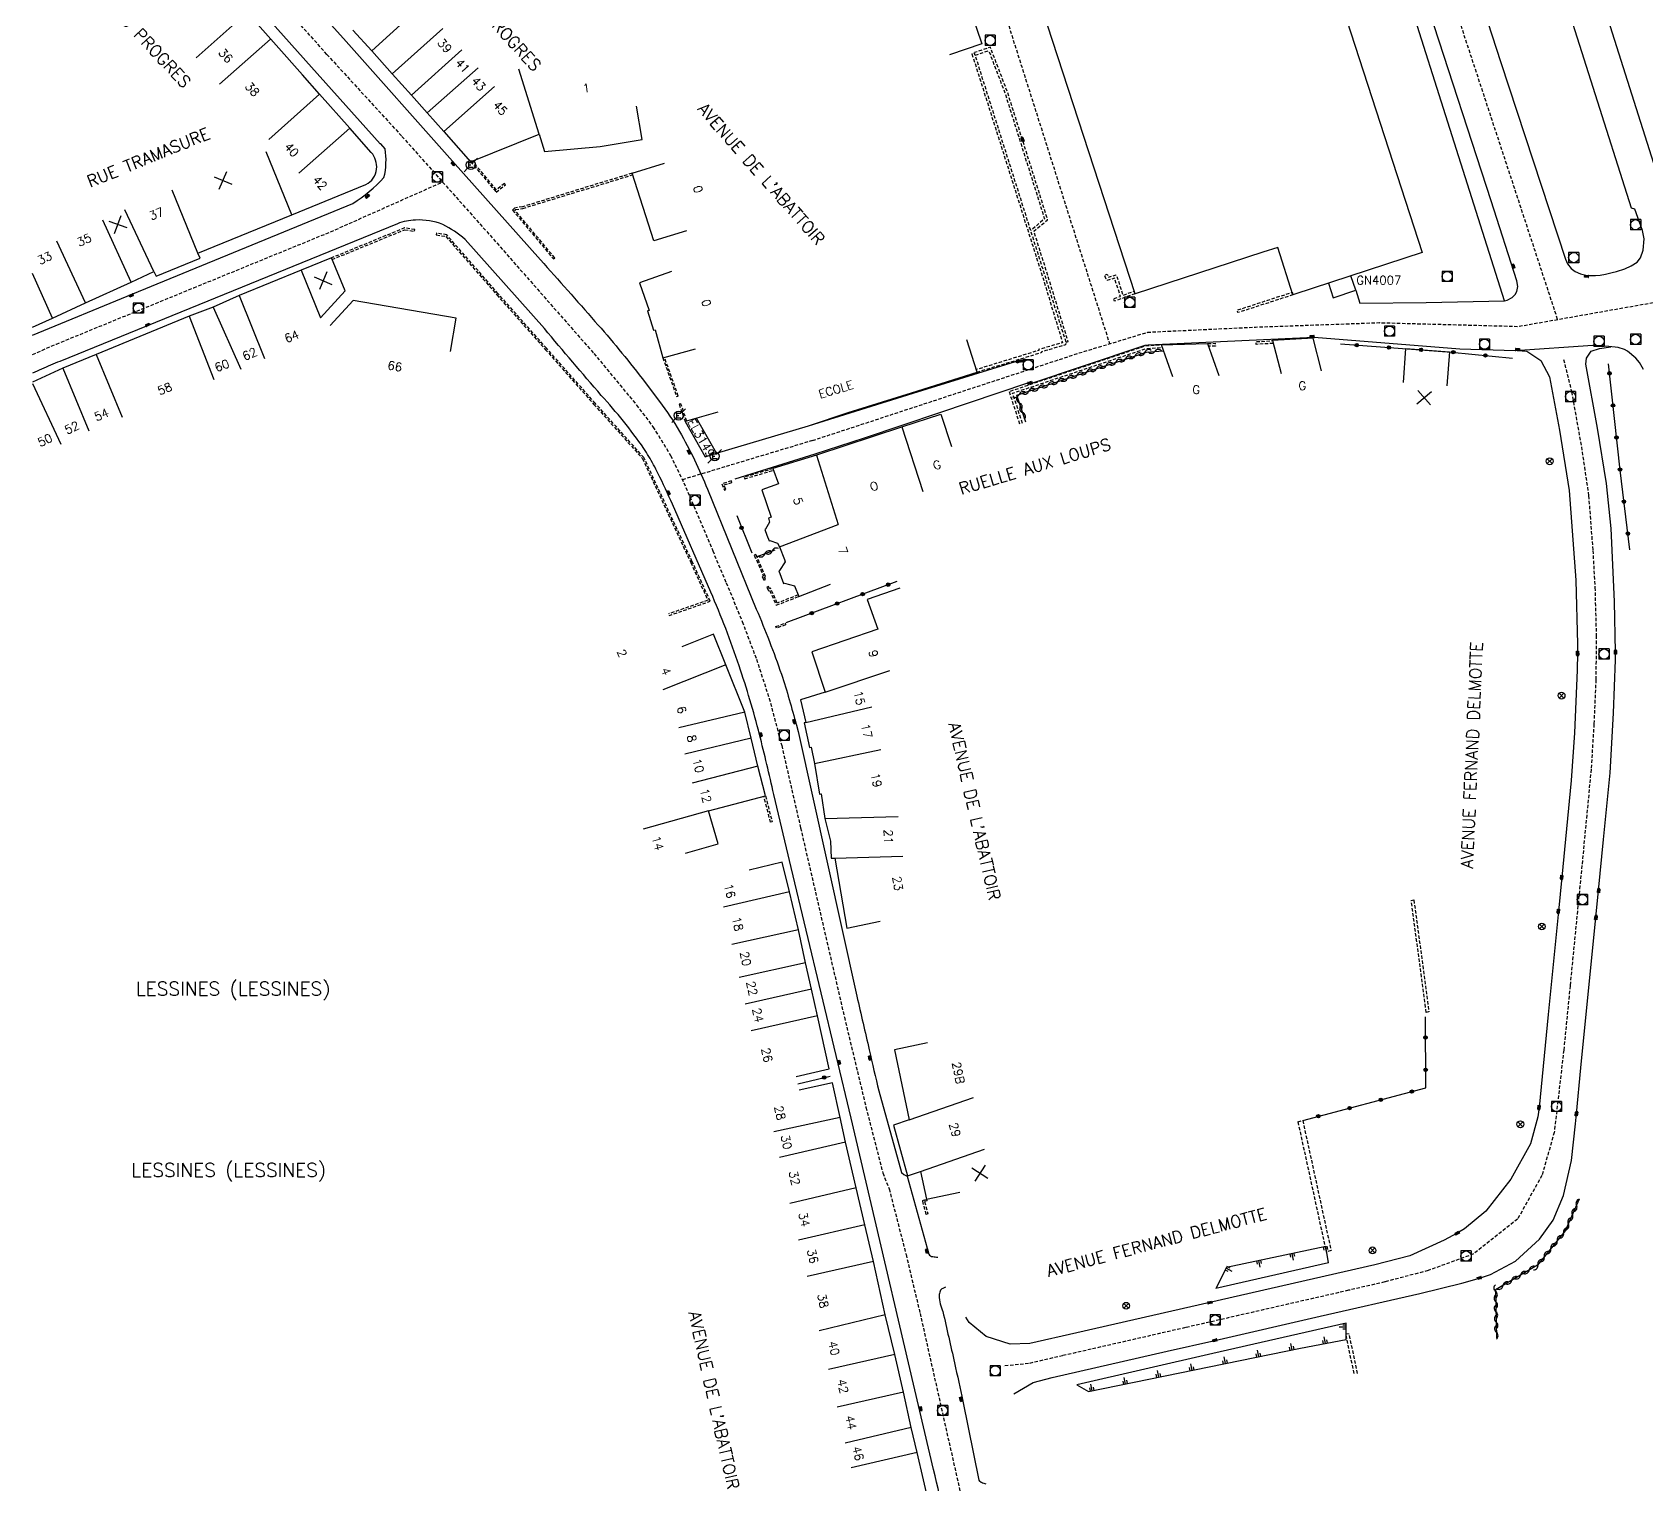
# Model space of a CAD drawing. Header units: millimetres. Extents: x 111999 to 113000, y 155000 to 156001.
# Drawn here: x 112000 to 112237.4, y 155439.9 to 155653.7 of the extents above; entities that cross this region are included whole.
import ezdxf
from ezdxf.enums import TextEntityAlignment as Align

# ---------------------------------------------------------------- set-up
doc = ezdxf.new("R2010")
doc.units = ezdxf.units.MM
doc.linetypes.add('DASHED', pattern=[0.75, 0.5, -0.25])
doc.layers.get('0').update_dxf_attribs({"linetype": 'CONTINUOUS'})
for name, color, linetype in [('W0001', 6, 'DASHED'), ('W0008', 7, 'CONTINUOUS'), ('W0100', 7, 'CONTINUOUS'), ('W0112', 1, 'DASHED'), ('W0211', 2, 'CONTINUOUS'), ('W0310', 3, 'CONTINUOUS'), ('W0322', 7, 'CONTINUOUS'), ('W0400', 7, 'CONTINUOUS'), ('W0420', 7, 'CONTINUOUS'), ('W0469', 7, 'CONTINUOUS'), ('W0471', 7, 'CONTINUOUS'), ('W0980', 7, 'CONTINUOUS'), ('W0984', 7, 'CONTINUOUS'), ('W0989', 7, 'CONTINUOUS'), ('W0991', 7, 'CONTINUOUS'), ('W1102', 7, 'CONTINUOUS')]:
    doc.layers.add(name, color=color, linetype=linetype)
doc.styles.get("Standard").update_dxf_attribs({"font": 'romans.shx', "width": 0.85})

# ---------------------------------------------------------------- blocks, each defined once
blk = doc.blocks.new('T471')
for p, q in [((-0.333334, 0.333334), (-0.333334, -0.333334)), ((-0.333334, 0.333334), (0.333334, 0.333334)), ((-0.333334, 0), (0, 0)), ((0.500001, 0.500001), (1.000002, 1.000002)), ((-0.500001, -0.500001), (-1.000002, -1.000002)), ((-0.333334, -0.333334), (0.333334, -0.333334))]:
    blk.add_line(p, q)
blk.add_ellipse((0, 0), major_axis=(0.471405, 0.471405), ratio=1, start_param=5.4977871438, end_param=11.780972451)
blk = doc.blocks.new('T400')
for p, q in [((-0.15, 0.3), (0.15, 0.3)), ((-0.15, -0.25), (-0.15, 0.3)), ((-0.15, 0.15), (0.15, 0.15)), ((-0.15, 0), (0.15, 0)), ((0.15, 0.3), (0.15, -0.25)), ((-0.15, -0.15), (0.15, -0.15)), ((-0.15, -0.25), (-0.15, -0.3)), ((-0.15, -0.3), (0.15, -0.3)), ((0.15, -0.3), (0.15, -0.25))]:
    blk.add_line(p, q)
blk = doc.blocks.new('T420')
for p, q in [((0.75, 0.75), (-0.75, 0.75)), ((-0.75, 0.75), (-0.75, -0.75)), ((0.75, 0.75), (0.75, -0.75)), ((0.75, -0.75), (-0.75, -0.75))]:
    blk.add_line(p, q)
blk.add_ellipse((0, 0), major_axis=(-0.53, 0.53), ratio=1, start_param=3.926991, end_param=10.210176)
blk = doc.blocks.new('t310o')
at = {"color": 0, "linetype": 'Continuous'}
for centre, start, end in [((-0.5, 0.38), 216.8699, 323.1304), ((0.5, -0.37), 36.8699, 143.1303)]:
    blk.add_arc(centre, 0.625, start, end, dxfattribs=at)
blk = doc.blocks.new('t322o')
at = {"color": 0, "linetype": 'Continuous'}
for radius in [0.25, 0.15]:
    blk.add_circle((0, 0), radius, dxfattribs=at)
blk = doc.blocks.new('t991o')
at = {"color": 0, "linetype": 'Continuous'}
for p, q in [((-1, 1), (1, -1)), ((-1, -1), (1, 1))]:
    blk.add_line(p, q, dxfattribs=at)
blk = doc.blocks.new('T469')
at = {"color": 0, "linetype": 'Continuous', "flags": 128}
for points in [[(-0.35, 0.35), (0.35, -0.35)], [(-0.35, -0.35), (0.35, 0.35)]]:
    blk.add_lwpolyline(points, dxfattribs=at)
at = {"color": 0, "linetype": 'Continuous'}
blk.add_circle((0, 0), 0.5, dxfattribs=at)
blk = doc.blocks.new('t211o')
at = {"color": 0, "linetype": 'Continuous'}
for p, q in [((-0.29, 0.5), (-0.29, 0)), ((0, 1), (0, 0)), ((0.29, 0.5), (0.29, 0))]:
    blk.add_line(p, q, dxfattribs=at)

msp = doc.modelspace()

# ---------------------------------------------------------------- linework, layer by layer
at = {"layer": 'W0001', "flags": 128}
for points in [[(112097.77, 155802.81), (112104.91, 155770.48), (112111.34, 155751.39), (112119.52, 155730.59), (112130.37, 155696.34), (112158.42, 155607.83)], [(112107.02, 155764.22), (112113.47, 155766.29), (112145.49, 155787.91), (112150.12, 155792.38), (112152.03, 155786.87), (112159.45, 155777.93), (112165.98, 155767.65), (112171.91, 155757.87), (112177.45, 155748.28), (112179.33, 155744.82), (112182.1, 155739.78), (112184.37, 155733.85), (112208.92, 155658.21), (112224.3, 155611.4)], [(112043.29, 155650.41), (112000, 155699.24)], [(112114.73, 155593.6), (112153.97, 155606.48), (112164.06, 155609.54), (112179.88, 155610.29), (112198.09, 155610.94), (112218.57, 155610.39), (112243.75, 155614.85)]]:
    msp.add_lwpolyline(points, dxfattribs=at)
at = {"layer": 'W0001'}
for points in [[(112043.29, 155650.41), (112054.34, 155638.35), (112067.29, 155623.79), (112082.57, 155606.41), (112088.84, 155598.82), (112091.26, 155595.59), (112093.84, 155591.4), (112095.79, 155587.39), (112097.85, 155582.57), (112100.04, 155577.38), (112102.03, 155572.67), (112104.39, 155566.95), (112106.48, 155561.4), (112108.35, 155555.65), (112110.19, 155548.71), (112111.68, 155542.19), (112112.97, 155536.59), (112115.16, 155527.12), (112119.41, 155508.74), (112122.59, 155495.48), (112125.06, 155485.82), (112126, 155483.46), (112128.48, 155473.79), (112130.54, 155465.15), (112136.14, 155440.24), (112138.6, 155429.03)], [(112000, 155606.27), (112003.52, 155607.79), (112023.72, 155616.07), (112043.84, 155624.31), (112060.31, 155631.64)], [(112225.2, 155605.52), (112226.38, 155600.77), (112227.82, 155592.67), (112228.88, 155585.48), (112229.5, 155577.41), (112229.81, 155571.99), (112230, 155564.9), (112229.95, 155558.41), (112229.66, 155551.88), (112229.25, 155545.21), (112227.9, 155531.08), (112226.15, 155513.35), (112225.22, 155503.9), (112223.83, 155491.78), (112222.01, 155485.44), (112218.43, 155479.02), (112211.96, 155473.89), (112205.26, 155471.45), (112198.9, 155469.77), (112193.58, 155468.54), (112169.58, 155463.05), (112151.52, 155458.92), (112146.51, 155457.76), (112142.75, 155457.38)], [(112114.73, 155593.6), (112095.58, 155587.83)]]:
    msp.add_lwpolyline(points, dxfattribs=at)
at = {"layer": 'W0008', "flags": 128}
for points in [[(112194.63, 155615.7), (112195.22, 155613.8), (112204.97, 155613.91), (112216.49, 155614.14), (112216.91, 155614.23), (112217.65, 155614.64), (112218.1, 155615.06), (112218.34, 155615.51), (112218.47, 155616.28), (112218.34, 155617.08), (112214.54, 155628.85), (112205.47, 155656.75), (112194.21, 155691.35), (112188.33, 155709.27), (112186.84, 155713.84), (112186.69, 155714.17), (112186.33, 155714.63), (112186.12, 155714.8), (112185.52, 155715.12), (112184.96, 155715.27), (112184.21, 155715.23)], [(112216.49, 155614.14), (112194.38, 155683.96), (112191.94, 155691.46), (112190.35, 155696.42), (112192.32, 155697.06)], [(112203.15, 155688.68), (112215.97, 155649.24), (112223.08, 155627.6), (112225.5, 155620.26), (112225.8, 155619.61), (112226.33, 155618.91), (112226.91, 155618.45), (112227.68, 155618.11), (112228.45, 155617.92), (112228.99, 155617.86), (112229.89, 155617.88), (112230.59, 155617.95), (112231.39, 155618.09), (112232.37, 155618.31), (112232.98, 155618.48), (112234.2, 155618.86), (112235.16, 155619.28), (112236.02, 155619.86), (112236.53, 155620.49), (112236.91, 155621.6), (112237.04, 155623.28), (112236.8, 155624.51), (112235.69, 155627.66), (112235.17, 155627.81), (112223.92, 155663.35)], [(112236.97, 155604.06), (112236.38, 155605.07), (112235.83, 155605.71), (112234.6, 155606.76), (112234.15, 155607.01), (112233.21, 155607.27), (112231.87, 155607.45), (112230, 155607.56), (112229.52, 155607.56), (112218.07, 155606.81), (112209.92, 155607.02), (112188.51, 155608.77), (112164.12, 155607.64), (112163.61, 155607.6), (112163.17, 155607.44), (112146.47, 155601.84), (112146.36, 155602.03), (112133.38, 155597.65), (112122.34, 155593.94), (112115.09, 155591.61), (112103.31, 155587.89)], [(112114.14, 155595.76), (112114.14, 155595.76), (112129.54, 155600.57), (112145.24, 155605.44)]]:
    msp.add_lwpolyline(points, dxfattribs=at)
at = {"layer": 'W0008'}
for points in [[(112045.72, 155652.74), (112034.4, 155665.38), (112004.14, 155699.31), (112000, 155703.92)], [(112041.01, 155648.56), (112026.62, 155664.72), (112000, 155694.53)], [(112218.38, 155606.83), (112219.79, 155606.73), (112221.86, 155605.35), (112223.12, 155602.98), (112224.59, 155595.1), (112226.02, 155586.23), (112226.99, 155573.04), (112227.25, 155563.64), (112227.27, 155562.28), (112227.22, 155559.82), (112226.8, 155550.56), (112226.32, 155543.54), (112224.92, 155529.32), (112224.43, 155524.33), (112222.93, 155509.12), (112221.6, 155495.45), (112221.43, 155494.08), (112220.35, 155490.12), (112217.46, 155484.88), (112213.78, 155480.17), (112210.63, 155477.58), (112209.54, 155476.94), (112207.66, 155475.91), (112202.58, 155473.62), (112197.43, 155472.28), (112173.17, 155466.74), (112153.62, 155462.27), (112146.71, 155460.7), (112143.79, 155460.6), (112140.26, 155461.74), (112137.79, 155463.82), (112137.27, 155464.61)], [(112144.33, 155453.31), (112147.18, 155454.96), (112149.99, 155455.69), (112166.91, 155459.58), (112173.91, 155461.18), (112189.42, 155464.74), (112204.06, 155468.07), (112210.23, 155469.57), (112212.82, 155470.35), (112214.43, 155470.89), (112218.14, 155472.83), (112221.68, 155476.05), (112223.65, 155478.86), (112225.2, 155482.48), (112226.37, 155487.65), (112226.95, 155493.06), (112227.1, 155494.51), (112227.76, 155501.29), (112229.95, 155523.39), (112230.35, 155527.36), (112231.07, 155534.86), (112232.03, 155544.71), (112232.56, 155553.45), (112232.85, 155561.33), (112232.85, 155562.44), (112232.7, 155569.89), (112232.18, 155580.66), (112231.51, 155587.27), (112230.21, 155595.39), (112228.46, 155604.83), (112228.55, 155605.7), (112229.27, 155606.72), (112230.5, 155607.16), (112232.15, 155607.4)]]:
    msp.add_lwpolyline(points, dxfattribs=at)
at = {"layer": 'W0008', "flags": 128}
for points in [[(112045.72, 155652.74), (112061.77, 155634.71), (112061.77, 155634.71), (112074.69, 155620.2, -0.0028), (112082.72, 155611.13, -0.0168), (112089.65, 155602.74), (112092.22, 155599.35, -0.0301), (112095.15, 155594.94, -0.0354), (112099.27, 155586.42), (112106.46, 155568.8, -0.0163), (112110.15, 155559.21, -0.0135), (112112.35, 155551.73), (112112.35, 155551.73), (112112.59, 155550.76), (112121.25, 155511.82, 0.0007), (112123.07, 155503.91, 0.0119), (112124.5, 155497.89), (112127.81, 155485.9), (112128.17, 155485.58), (112128.63, 155485.32), (112131.82, 155473.88, 0.2602), (112132.42, 155473.51, 0.0274), (112133.14, 155473.4), (112133.14, 155473.4)], [(112000, 155609.09), (112014.75, 155615.16), (112047.1, 155628.49, 0.0672), (112051.69, 155632.28, 0.0971), (112051.87, 155636.53), (112051.25, 155637.26), (112051.14, 155637.23), (112041.01, 155648.56), (112041.01, 155648.56)], [(112136, 155427.34, 0.0007), (112132.53, 155442.15), (112132.53, 155442.15), (112120.42, 155493.85), (112111.59, 155530.77), (112111.59, 155530.77), (112109.02, 155541.52, 0.0074), (112106.93, 155550.33, 0.0179), (112103.93, 155560.45, 0.0219), (112099.75, 155571.3), (112094.12, 155584.21, 0.0131), (112091.99, 155588.77, 0.0186), (112090.65, 155591.25, 0.0118), (112089.91, 155592.43, 0.0322), (112083.66, 155600.23, -0.0035), (112075.28, 155610.07), (112075.28, 155610.07), (112063.63, 155623.18, 0.0685), (112060.34, 155625.38, 0.1115), (112056.35, 155626.03, 0.0861), (112053.66, 155625.49), (112003.99, 155605.24, 0.0066), (112001.32, 155604.11, 0.002663), (112000, 155603.52, 0.0063)], [(112134.31, 155469.01), (112133.87, 155468.83, 0.188), (112133.49, 155468.41, 0.096), (112133.36, 155467.77, 0.0982), (112133.9, 155465.41, -0.0008), (112135.61, 155457.85, -0.0048), (112136.83, 155452.24), (112139.21, 155440.58, 0.2432), (112139.59, 155440.29, 0.0118), (112140.23, 155440.06), (112140.23, 155440.06)]]:
    msp.add_lwpolyline(points, format="xyb", dxfattribs=at)
at = {"layer": 'W0100', "flags": 128}
for points in [[(112167.96, 155733.56), (112204.42, 155621.28), (112185.67, 155615.13), (112185.39, 155615.03), (112183.15, 155622.02), (112180.95, 155621.3), (112162.17, 155615.2), (112145.52, 155666.36)], [(112105.19, 155677.81), (112128.73, 155685.42), (112133.33, 155671.15), (112133.81, 155671.28), (112133.86, 155671.12), (112133.86, 155671.12), (112133.39, 155670.97), (112134.89, 155666.4), (112135.36, 155666.53), (112135.4, 155666.37), (112135.4, 155666.37), (112134.95, 155666.23), (112136.41, 155661.65), (112136.89, 155661.77), (112136.93, 155661.62), (112136.47, 155661.47), (112137.96, 155656.89), (112138.43, 155657.02), (112138.48, 155656.86), (112138.02, 155656.71), (112139.61, 155651.96), (112134.87, 155650.37)], [(112258.44, 155671.13), (112256.93, 155675.9), (112228.17, 155666.78), (112250.59, 155596.05), (112255.36, 155597.56)], [(112047.12, 155653.98), (112049.9, 155650.94), (112052.9, 155647.57), (112055.73, 155644.42), (112058.03, 155641.81), (112060.47, 155639.07), (112064.44, 155634.63), (112074.51, 155638.67), (112075.28, 155636.15), (112083.5, 155636.85), (112089.66, 155637.89), (112088.83, 155642.82)], [(112042.34, 155611.64), (112045.99, 155615.61), (112043.96, 155620.47), (112039.49, 155618.64), (112030.37, 155614.95), (112026.55, 155613.24), (112023.05, 155611.89), (112009.37, 155606.27), (112004.46, 155604.24), (112000, 155602.17)], [(112061.47, 155606.68), (112062.32, 155611.61), (112047.17, 155614.21), (112043.78, 155610.54)], [(112114.14, 155595.76), (112119.99, 155597.7), (112129.3, 155600.59), (112138.93, 155603.66), (112137.41, 155608.43)], [(112167.73, 155602.97), (112166.08, 155607.69), (112166.08, 155607.69), (112172.84, 155607.88), (112174.49, 155603.16)], [(112189.61, 155603.83), (112188.35, 155608.67), (112188.35, 155608.67), (112182.4, 155608.29), (112182.4, 155608.29), (112183.67, 155603.45)], [(112201.63, 155602.13), (112201.99, 155607.12), (112208.4, 155606.65), (112208.03, 155601.66)], [(112100.78, 155597.78), (112095.98, 155596.38), (112098.95, 155591.17), (112100.62, 155591.71), (112114.14, 155595.76), (112114.14, 155595.76)], [(112115.34, 155591.47), (112115.34, 155591.47), (112127.86, 155595.59), (112133.61, 155597.47), (112135.16, 155592.71)], [(112115.33, 155591.44), (112108.9, 155589.46), (112109.73, 155587.24), (112107.29, 155586.33), (112108.66, 155582.34), (112108.27, 155582.19), (112108.39, 155581.58), (112107.83, 155580.53), (112107.71, 155580.49), (112108.02, 155579.67), (112108.33, 155578.85), (112108.45, 155578.89), (112109.56, 155578.47), (112109.88, 155577.94), (112110.58, 155576.1), (112110.72, 155575.73), (112109.87, 155574.46), (112109.75, 155574.41), (112110.11, 155573.48), (112110.48, 155572.54), (112110.6, 155572.59), (112112.09, 155572.23), (112112.7, 155570.64), (112117.36, 155572.45)], [(112127.55, 155571.87), (112122.77, 155570.22), (112124.33, 155565.84), (112114.64, 155562.51), (112116.61, 155556.58), (112112.96, 155555.44), (112112.96, 155555.44), (112113.74, 155552.12), (112113.49, 155552.07), (112114.27, 155548.42), (112114.51, 155548.48), (112115, 155546.09), (112115.75, 155541.57), (112116, 155541.61), (112116.54, 155537.97), (112117.39, 155534.66), (112117.46, 155532.13), (112118.01, 155532.15), (112119.77, 155521.83), (112124.66, 155522.88)], [(112096.02, 155532.88), (112100.83, 155534.25), (112099.44, 155539.12), (112107.81, 155541.29), (112106.68, 155545.67), (112105.68, 155549.79), (112104.77, 155553.64), (112101.99, 155560.6), (112100.15, 155565.11), (112100.15, 155565.11), (112095.52, 155563.21)], [(112112.31, 155500.02), (112117.19, 155501.11), (112115.45, 155508.92), (112114.56, 155512.87), (112113.71, 155516.72), (112112.64, 155521.6), (112111.35, 155527.17), (112110.26, 155531.56), (112110.26, 155531.56), (112105.41, 155530.35)], [(112131.66, 155504.95), (112126.77, 155503.91), (112128.96, 155493.62), (112126.64, 155492.84), (112128.69, 155485.38), (112130.59, 155486.02), (112131.49, 155481.93), (112136.37, 155483)], [(112134.59, 155402.23), (112139.47, 155403.34), (112138.37, 155408.18), (112137.47, 155412.18), (112135.63, 155420.48), (112134.6, 155425.05), (112133.71, 155428.92), (112131.98, 155436.64), (112130.13, 155444.67), (112129.25, 155448.36), (112128.11, 155453.53), (112126.83, 155459.11), (112125.43, 155464.92), (112123.68, 155472.76), (112122.41, 155478.19), (112121.13, 155483.63), (112119.59, 155490.32), (112118.81, 155493.96), (112117.64, 155499.09), (112117.64, 155499.09), (112112.77, 155497.98)]]:
    msp.add_lwpolyline(points, dxfattribs=at)
at = {"layer": 'W0100'}
for points in [[(112039.69, 155647.39), (112031.56, 155656.56), (112026.77, 155661.92), (112023.04, 155658.59)], [(112096.17, 155624.47), (112091.4, 155622.98), (112088.19, 155632.93), (112092.97, 155634.39)], [(112093.97, 155618.47), (112089.26, 155616.79), (112090.7, 155612.75), (112090.46, 155612.67), (112091.34, 155609.82), (112091.58, 155609.89), (112092.71, 155605.78), (112097.53, 155607.11)]]:
    msp.add_lwpolyline(points, dxfattribs=at)
at = {"layer": 'W0100', "flags": 128}
msp.add_lwpolyline([(112000, 155610.3), (112002.95, 155611.62), (112007.77, 155613.84), (112014.48, 155616.92), (112017.83, 155618.49), (112018.18, 155617.76), (112018.18, 155617.76), (112024.67, 155620.41), (112024.29, 155621.17), (112038.14, 155626.83), (112049.03, 155631.29, 0.2586), (112050.6, 155633.53, 0.2099), (112049.82, 155635.97), (112046.69, 155639.54), (112042.21, 155644.56), (112039.69, 155647.39), (112039.69, 155647.39)], format="xyb", dxfattribs=at)
msp.add_lwpolyline([(112191.31, 155614.61), (112194.63, 155615.7), (112193.93, 155617.82), (112190.61, 155616.73)], close=True, dxfattribs=at)
at = {"layer": 'W0112'}
for p, q in [((112203.18, 155525.98), (112205.4, 155509.5)), ((112205.4, 155509.5), (112205.01, 155509.44)), ((112186.12, 155493.34), (112186.83, 155493.54)), ((112186.12, 155493.34), (112190.28, 155474.21)), ((112194.39, 155456.31), (112193.17, 155462.13))]:
    msp.add_line(p, q, dxfattribs=at)
at = {"layer": 'W0112', "flags": 128}
for points in [[(112138.93, 155603.66), (112148.5, 155606.59), (112148.47, 155606.7), (112149.07, 155606.87), (112149.07, 155606.87), (112152, 155607.72), (112151.97, 155607.82), (112152.09, 155607.86), (112138.56, 155650.6), (112138.18, 155650.48), (112148.82, 155616.88), (112151.5, 155607.99), (112148.96, 155607.26), (112147.98, 155606.97), (112148.01, 155606.86), (112138.81, 155604.04)], [(112152.02, 155608.08), (112152.33, 155608.18), (112147.3, 155624.41), (112149.31, 155626.09), (112143.41, 155644.85), (112140.89, 155651.46), (112138.54, 155650.68)], [(112138.66, 155650.3), (112140.65, 155650.96), (112143.03, 155644.72), (112148.85, 155626.22), (112146.83, 155624.49)], [(112162.17, 155615.2), (112159.14, 155614.09), (112158.97, 155614.47), (112158.97, 155614.47), (112160.02, 155614.81), (112159.15, 155617.49), (112158.03, 155617.12), (112157.69, 155617.94), (112158.06, 155618.09), (112158.26, 155617.62), (112159.4, 155617.99), (112160.39, 155614.97), (112162.03, 155615.57)], [(112145.23, 155596), (112143.66, 155600.82), (112163.65, 155607.51), (112166.08, 155607.69)], [(112145.61, 155596.12), (112144.16, 155600.56), (112163.73, 155607.11), (112166.21, 155607.3)], [(112172.84, 155607.88), (112173.97, 155607.9), (112173.98, 155607.5), (112172.98, 155607.48)], [(112182.51, 155607.89), (112179.98, 155607.74), (112179.95, 155608.14), (112182.4, 155608.29)]]:
    msp.add_lwpolyline(points, dxfattribs=at)
at = {"layer": 'W0112'}
for points in [[(112064.44, 155634.63), (112068.21, 155630.14), (112069.56, 155631.23), (112069.4, 155631.43), (112068.24, 155630.48), (112064.69, 155634.73)], [(112088.19, 155632.93), (112072.07, 155628), (112070.88, 155627.81), (112070.61, 155627.5), (112076.62, 155620.31), (112076.81, 155620.47), (112070.94, 155627.5), (112071.01, 155627.58), (112072.12, 155627.76), (112088.27, 155632.69)], [(112044.06, 155620.23), (112054.75, 155624.62), (112056.18, 155624.38), (112056.22, 155624.63), (112054.72, 155624.88), (112043.97, 155620.47)], [(112093.62, 155567.84), (112099.67, 155569.94), (112097.04, 155575.76), (112089.92, 155591.08), (112082.76, 155599.08), (112075.6, 155607.17), (112068.48, 155615.2), (112060.93, 155623.85), (112059.43, 155624.12), (112059.39, 155623.87), (112060.8, 155623.62), (112068.3, 155615.03), (112075.42, 155607), (112082.57, 155598.91), (112089.71, 155590.95), (112096.81, 155575.65), (112099.33, 155570.09), (112093.54, 155568.08)], [(112092.71, 155605.78), (112094.73, 155600.06), (112094.97, 155600.14), (112092.95, 155605.85)], [(112096.22, 155596.45), (112095.35, 155599.01), (112095.12, 155598.93), (112095.98, 155596.38)], [(112108.9, 155589.45), (112104.68, 155588.21), (112104.75, 155587.97), (112108.99, 155589.22)], [(112112.61, 155570.87), (112109.53, 155569.68), (112108.55, 155571.86), (112108.38, 155571.79), (112108.23, 155572.12), (112108, 155572.01), (112108.25, 155571.47), (112108.42, 155571.54), (112109.4, 155569.36), (112112.7, 155570.64)], [(112107.81, 155541.29), (112108.79, 155537.47), (112108.55, 155537.41), (112107.57, 155541.23)], [(112205.01, 155509.44), (112202.79, 155525.92), (112203.18, 155525.98)], [(112186.83, 155493.54), (112190.99, 155474.41), (112190.28, 155474.21)], [(112194.9, 155456.28), (112193.68, 155462.1), (112193.17, 155462.13)]]:
    msp.add_lwpolyline(points, dxfattribs=at)
at = {"layer": 'W0112', "flags": 128}
msp.add_lwpolyline([(112185.39, 155615.03), (112177.3, 155612.41), (112177.18, 155612.78), (112185.27, 155615.41)], close=True, dxfattribs=at)
at = {"layer": 'W0112'}
for points in [[(112102.79, 155587.64), (112101.38, 155587.21), (112101.77, 155586.31), (112101.99, 155586.41), (112101.72, 155587.05), (112102.86, 155587.41)], [(112107.79, 155573.14), (112107.64, 155573.47), (112107.83, 155573.56), (112106.39, 155576.81), (112106.16, 155576.71), (112107.5, 155573.68), (112107.32, 155573.6), (112107.56, 155573.04)], [(112109.35, 155566.23), (112110.69, 155566.7), (112110.77, 155566.46), (112109.43, 155566)], [(112131.46, 155479.71), (112130.9, 155481.76), (112131.49, 155481.93), (112131.56, 155481.69), (112131.21, 155481.59), (112131.7, 155479.78)]]:
    msp.add_lwpolyline(points, close=True, dxfattribs=at)
at = {"layer": 'W0211'}
msp.add_line((112190.62, 155472.59), (112174.05, 155468.81), dxfattribs=at)
for points in [[(112190.61, 155472.59), (112190.22, 155474.99), (112175.63, 155471.92), (112174.05, 155468.81)], [(112193.21, 155463.72), (112173.59, 155459.23), (112153.6, 155454.62)], [(112153.6, 155454.62), (112155.32, 155453.64), (112186.48, 155460.01), (112193.2, 155461.29), (112193.21, 155463.72)]]:
    msp.add_lwpolyline(points, dxfattribs=at)
at = {"layer": 'W0310', "flags": 128}
for points in [[(112146.09, 155596.28), (112144.79, 155600.25), (112163.83, 155606.62), (112166.25, 155606.8)], [(112109.18, 155577.48), (112106.54, 155576.46)]]:
    msp.add_lwpolyline(points, dxfattribs=at)
at = {"layer": 'W0310'}
msp.add_lwpolyline([(112227.51, 155481.97), (112225.43, 155477.28), (112221.35, 155472.25), (112215.19, 155468.59), (112215.32, 155461.55)], dxfattribs=at)
at = {"layer": 'W0322'}
msp.add_line((112110.85, 155566.81), (112127.2, 155572.88), dxfattribs=at)
for points in [[(112192.4, 155607.8), (112208.73, 155606.61), (112217.7, 155605.73)], [(112234.96, 155577.53), (112233.51, 155589.23), (112231.8, 155604.87)], [(112186.83, 155493.55), (112204.92, 155498.32), (112204.88, 155508.77)]]:
    msp.add_lwpolyline(points, dxfattribs=at)
at = {"layer": 'W0322', "flags": 128}
for points in [[(112103.57, 155582.54), (112105.8, 155577.05), (112105.8, 155577.05)], [(112112.56, 155498.91), (112117.32, 155500.07), (112117.32, 155500.07)]]:
    msp.add_lwpolyline(points, dxfattribs=at)
at = {"layer": 'W1102'}
for p, q in [((112031.56, 155656.56), (112024.07, 155649.92)), ((112049.9, 155650.94), (112057.3, 155657.66)), ((112052.9, 155647.57), (112060.37, 155654.21)), ((112035.01, 155652.67), (112027.52, 155646.04)), ((112055.73, 155644.42), (112063.16, 155651.11)), ((112058.03, 155641.81), (112065.53, 155648.43)), ((112074.51, 155638.67), (112071.54, 155648.22)), ((112042.21, 155644.56), (112034.75, 155637.91)), ((112060.47, 155639.07), (112067.95, 155645.71)), ((112046.69, 155639.54), (112039.17, 155632.95)), ((112038.14, 155626.83), (112034.37, 155636.08)), ((112024.29, 155621.17), (112020.52, 155630.43)), ((112014.48, 155616.92), (112010.32, 155626.01)), ((112017.83, 155618.49), (112013.58, 155627.54)), ((112007.77, 155613.84), (112003.58, 155622.92)), ((112039.49, 155618.64), (112042.34, 155611.64)), ((112002.95, 155611.62), (112000, 155618.18)), ((112030.37, 155614.95), (112034.13, 155605.68)), ((112023.05, 155611.89), (112026.65, 155602.56)), ((112026.55, 155613.24), (112030.63, 155604.11)), ((112004.46, 155604.24), (112008.27, 155595)), ((112009.37, 155606.27), (112013.17, 155597.02)), ((112000, 155601.99), (112004.15, 155593.07)), ((112100.62, 155591.71), (112097.67, 155596.87)), ((112115.33, 155591.44), (112118.48, 155581.23)), ((112109.88, 155577.94), (112118.48, 155581.23)), ((112101.99, 155560.6), (112092.7, 155556.9)), ((112116.61, 155556.58), (112126.1, 155559.73)), ((112113.74, 155552.12), (112123.47, 155554.41)), ((112104.77, 155553.64), (112095.04, 155551.32)), ((112105.68, 155549.79), (112095.96, 155547.46)), ((112115, 155546.09), (112124.79, 155548.14)), ((112106.68, 155545.67), (112097, 155543.15)), ((112099.44, 155539.12), (112089.82, 155536.38)), ((112116.54, 155537.97), (112127.3, 155538.26)), ((112118.01, 155532.15), (112128.01, 155532.42)), ((112111.35, 155527.17), (112101.61, 155524.91)), ((112112.64, 155521.6), (112102.87, 155519.44)), ((112113.71, 155516.72), (112103.95, 155514.58)), ((112114.56, 155512.87), (112104.8, 155510.67)), ((112115.45, 155508.92), (112105.69, 155506.75)), ((112128.96, 155493.62), (112138.41, 155496.91)), ((112118.81, 155493.96), (112109.03, 155491.86)), ((112119.59, 155490.32), (112109.85, 155488.07)), ((112130.59, 155486.02), (112140.04, 155489.3)), ((112121.13, 155483.63), (112111.4, 155481.34)), ((112122.41, 155478.19), (112112.67, 155475.92)), ((112123.68, 155472.76), (112113.92, 155470.57)), ((112125.43, 155464.92), (112115.71, 155462.59)), ((112126.83, 155459.11), (112117.08, 155456.87)), ((112128.11, 155453.53), (112118.34, 155451.37)), ((112129.25, 155448.36), (112119.53, 155446.03)), ((112130.13, 155444.67), (112120.39, 155442.43))]:
    msp.add_line(p, q, dxfattribs=at)
at = {"layer": 'W1102', "flags": 128}
msp.add_lwpolyline([(112127.86, 155595.59), (112130.97, 155586.09)], dxfattribs=at)

# ---------------------------------------------------------------- block references
at = {"layer": 'W0211'}
for p, rotation in [((112185.26, 155473.95), 191.8918459868229), ((112190.16, 155474.98), 191.8918459868229), ((112175.56, 155471.78), 243.1114737978996), ((112180.37, 155472.92), 191.8918459868229), ((112190.13, 155460.7), 10.80551492015933), ((112193.21, 155463.17), 89.64594805132518), ((112180.32, 155458.75), 11.54549876463416), ((112185.22, 155459.75), 11.54549876463416), ((112170.53, 155456.75), 11.54549876463416), ((112175.42, 155457.75), 11.54549876463416), ((112155.83, 155453.74), 11.54549876463416), ((112160.73, 155454.75), 11.54549876463416), ((112165.63, 155455.75), 11.54549876463416)]:
    msp.add_blockref('t211o', p, dxfattribs=dict(at, rotation=rotation))
at = {"layer": 'W0310'}
for p, rotation in [((112162.17, 155606.07), 18.50984042950807), ((112163.59, 155606.54), 18.50984042950807), ((112165.08, 155606.71), 4.244734542196318), ((112155.06, 155603.68), 18.50984042950807), ((112156.48, 155604.16), 18.50984042950807), ((112157.91, 155604.64), 18.50984042950807), ((112159.33, 155605.11), 18.50984042950807), ((112160.75, 155605.59), 18.50984042950807), ((112147.95, 155601.3), 18.50984042950807), ((112149.37, 155601.78), 18.50984042950807), ((112150.79, 155602.26), 18.50984042950807), ((112152.22, 155602.73), 18.50984042950807), ((112153.64, 155603.21), 18.50984042950807), ((112145.1, 155600.35), 18.50984042950807), ((112145.16, 155599.13), 108.0811167539379), ((112146.53, 155600.83), 18.50984042950807), ((112145.62, 155597.71), 108.0811167539379), ((112107.72, 155576.92), 201.0869905366011), ((112108.79, 155577.33), 201.0869905366011), ((112226.49, 155479.68), 246.1421052931596), ((112227.1, 155481.05), 246.1421052931596), ((112225.89, 155478.31), 246.1421052931596), ((112224.25, 155475.82), 230.9658033674549), ((112225.2, 155476.99), 230.9658033674549), ((112222.36, 155473.49), 230.9658033674549), ((112223.31, 155474.66), 230.9658033674549), ((112218.86, 155470.77), 210.6841367925484), ((112220.15, 155471.54), 210.6841367925484), ((112221.42, 155472.33), 230.9658033674549), ((112215.2, 155468.36), 271.008039122623), ((112216.28, 155469.24), 210.6841367925484), ((112217.57, 155470.01), 210.6841367925484), ((112215.22, 155466.86), 271.008039122623), ((112215.25, 155465.36), 271.008039122623), ((112215.27, 155463.86), 271.008039122623), ((112215.3, 155462.36), 271.008039122623)]:
    msp.add_blockref('t310o', p, dxfattribs=dict(at, rotation=rotation))
at = {"layer": 'W0322'}
for p, rotation in [((112194.77, 155607.63), 355.8400577365408), ((112199.51, 155607.28), 355.8400577365408), ((112204.24, 155606.94), 355.8400577365408), ((112208.98, 155606.59), 354.4122711428197), ((112213.71, 155606.12), 354.4122711428197), ((112231.95, 155603.48), 96.23765835395729), ((112232.47, 155598.76), 96.23765835395729), ((112232.98, 155594.04), 96.23765835395729), ((112233.5, 155589.32), 96.23765835395729), ((112234.08, 155584.6), 97.07547612692736), ((112104.29, 155580.76), 292.1644545425901), ((112234.67, 155579.89), 97.07547612692736), ((112122.1, 155570.99), 20.38199002952488), ((112125.85, 155572.38), 20.38199002952488), ((112118.35, 155569.6), 20.38199002952488), ((112114.6, 155568.2), 20.38199002952488), ((112204.89, 155505.74), 90.21931444935505), ((112116.44, 155499.86), 13.7425184876436), ((112204.91, 155500.99), 90.21931444935505), ((112202.9, 155497.79), 14.79382250562658), ((112193.72, 155495.36), 14.79382250562658), ((112198.31, 155496.58), 14.79382250562658), ((112189.13, 155494.15), 14.79382250562658)]:
    msp.add_blockref('t322o', p, dxfattribs=dict(at, rotation=rotation))
at = {"layer": 'W0400'}
for p, rotation in [((112145.61, 155637.89), 197.5829954733549), ((112061.86, 155634.34), 40.62316332442353), ((112049.23, 155629.53), 312.0623469250571), ((112217.8, 155619.23), 198.1785993948566), ((112228.59, 155617.76), 82.18384580719368), ((112014.53, 155614.94), 112.317031702399), ((112016.93, 155610.62), 292.5961373861676), ((112188.24, 155608.9), 92.23775274404058), ((112218.44, 155606.99), 273.7334202271946), ((112145.03, 155605.22), 107.2468092520552), ((112145.73, 155605.37), 104.5824080484623), ((112146.7, 155602.08), 288.5547077756676), ((112096.54, 155591.91), 26.56074333295916), ((112093.54, 155585.92), 25.98968261951419), ((112227.27, 155562.28), 1.024849884894455), ((112232.85, 155562.44), 180.4909269552147), ((112112.07, 155552.24), 15.00750559291633), ((112107.11, 155550.32), 14.19584096799991), ((112224.92, 155529.32), 354.3950949037143), ((112230.35, 155527.36), 174.3535470029046), ((112224.43, 155524.33), 354.4181649052904), ((112229.95, 155523.39), 174.3379898867609), ((112118.63, 155502.1), 14.39659109298359), ((112123.17, 155502.75), 12.71884125482063), ((112221.6, 155495.45), 354.4321027089889), ((112227.1, 155494.51), 174.3146805767998), ((112209.54, 155476.94), 300.4601068504334), ((112131.56, 155474.3), 197.8408263179939), ((112212.82, 155470.35), 106.8359908228074), ((112173.17, 155466.74), 282.862650661621), ((112173.91, 155461.18), 102.8968273671402), ((112136.58, 155452.53), 13.77335797432616), ((112130.62, 155451.12), 12.97198546407339)]:
    msp.add_blockref('T400', p, dxfattribs=dict(at, rotation=rotation))
at = {"layer": 'W0420'}
for p in [(112140.85, 155652.48), (112059.54, 155632.37), (112235.8, 155625.35), (112226.69, 155620.51), (112208.07, 155617.74), (112015.57, 155613.07), (112161.38, 155613.92), (112199.6, 155609.68), (112230.41, 155608.19), (112235.79, 155608.48), (112213.56, 155607.77), (112146.44, 155604.74), (112226.22, 155600.05), (112097.43, 155584.78), (112231.16, 155562.17), (112110.55, 155550.21), (112227.97, 155526.04), (112224.15, 155495.6), (112210.85, 155473.58), (112173.96, 155464.16), (112141.6, 155456.7), (112133.86, 155450.86)]:
    msp.add_blockref('T420', p, dxfattribs=at)
at = {"layer": 'W0469'}
for p in [(112223.16, 155590.54), (112224.9, 155556.05), (112222, 155522.08), (112218.84, 155492.97), (112197.09, 155474.42), (112160.86, 155466.27)]:
    msp.add_blockref('T469', p, dxfattribs=at)
at = {"layer": 'W0471'}
for p in [(112064.47, 155634.15), (112095.04, 155597.27), (112100.35, 155591.28)]:
    msp.add_blockref('T471', p, dxfattribs=at)
at = {"layer": 'W0991'}
for p, rotation in [((112028.01, 155631.87), 22.19973088024768), ((112012.55, 155625.4), 25.11527415256047), ((112042.74, 155617.12), 292.2043289161001), ((112204.69, 155599.9), 355.8387405976715), ((112139.34, 155485.79), 282.3254908108594)]:
    msp.add_blockref('t991o', p, dxfattribs=dict(at, rotation=rotation))

# ---------------------------------------------------------------- texts
at = {"layer": 'W0980'}
for p in [(112029.49, 155512.77), (112028.84, 155486.1)]:
    msp.add_text('LESSINES (LESSINES)', height=2, dxfattribs=at).set_placement(p, align=Align.MIDDLE)
at = {"layer": 'W0984'}
msp.add_text('GN4007', height=1.25, dxfattribs=at).set_placement((112198.02, 155617.19), align=Align.MIDDLE)
for s, rotation, p in [('ECOLE', 16.7037, (112118.18, 155601.12)), ('EL3149', 299.6725, (112098.35, 155593.98))]:
    msp.add_text(s, height=1.25, rotation=rotation, dxfattribs=at).set_placement(p, align=Align.MIDDLE)
at = {"layer": 'W0989'}
for s, rotation, p in [('RUE DU PROGRES', 312.5169, (112067.21, 155656.13)), ('RUE DU PROGRES', 313.164, (112015.59, 155653.62)), ("AVENUE DE L'ABATTOIR", 311.3283, (112107.19, 155632.82)), ('RUE TRAMASURE', 22.2834, (112017.04, 155635.27)), ('RUELLE AUX LOUPS', 16.7732, (112147.42, 155589.79)), ('AVENUE FERNAND DELMOTTE', 87.4677, (112211.7, 155547.29)), ("AVENUE DE L'ABATTOIR", 282.9982, (112138.56, 155539.02)), ('AVENUE FERNAND DELMOTTE', 14.7841, (112165.34, 155475.62)), ("AVENUE DE L'ABATTOIR", 282.531, (112100.23, 155452.35))]:
    msp.add_text(s, height=1.75, rotation=rotation, dxfattribs=at).set_placement(p, align=Align.MIDDLE)
at = {"layer": 'W0991'}
for s, rotation, p in [('39', 312.0025, (112060.63, 155651.68)), ('36', 312.057, (112028.42, 155650.23)), ('41', 311.3989, (112063.26, 155648.74)), ('38', 312.057, (112032.32, 155645.28)), ('43', 311.6238, (112065.6, 155646.09)), ('1', 6.8955, (112081.45, 155645.46)), ('45', 311.8278, (112068.79, 155642.52)), ('40', 311.7188, (112038.11, 155636.39)), ('42', 311.2174, (112042.28, 155631.53)), ('0', 287.8827, (112097.89, 155630.57)), ('37', 22.159, (112018.22, 155626.96)), ('35', 24.613, (112007.59, 155623.11)), ('33', 24.7821, (112001.79, 155620.45)), ('0', 287.3843, (112099.1, 155613.83)), ('64', 22.0571, (112038.12, 155608.91)), ('62', 24.049, (112031.93, 155606.33)), ('60', 21.0927, (112027.86, 155604.63)), ('66', 350.2355, (112053.3, 155604.53)), ('58', 22.3407, (112019.44, 155601.22)), ('G', 3.7142, (112186.77, 155601.65)), ('G', 1.6392, (112171.16, 155601.07)), ('54', 22.3819, (112010.15, 155597.4)), ('52', 24.9611, (112005.78, 155595.49)), ('50', 25.5327, (112001.83, 155593.65)), ('G', 18.2149, (112133.02, 155590)), ('O', 18.2149, (112123.78, 155586.88)), ('5', 287.2831, (112112.6, 155584.69)), ('7', 291.151, (112119.22, 155577.36)), ('2', 292.2799, (112086.7, 155562.3)), ('9', 288.3459, (112123.69, 155562.22)), ('4', 292.2799, (112093.2, 155559.63)), ('6', 291.7317, (112095.48, 155553.97)), ('15', 283.1979, (112121.62, 155555.72)), ('8', 283.4061, (112096.96, 155549.74)), ('17', 281.8541, (112122.69, 155550.85)), ('10', 283.5137, (112097.92, 155545.74)), ('19', 280.7261, (112124.12, 155543.61)), ('12', 284.5688, (112099.02, 155541.34)), ('21', 271.5502, (112125.88, 155535.29)), ('14', 285.8909, (112091.96, 155534.36)), ('23', 279.7012, (112127.27, 155528.42)), ('16', 283.9379, (112102.55, 155527.31)), ('18', 283.0432, (112103.71, 155522.46)), ('20', 282.4417, (112104.88, 155517.33)), ('22', 282.3707, (112105.83, 155512.97)), ('24', 282.7074, (112106.71, 155509.03)), ('26', 282.5568, (112108.02, 155503.17)), ('29B', 282.0452, (112136.18, 155500.54)), ('28', 282.8301, (112109.94, 155494.64)), ('29', 285.4026, (112135.67, 155492.15)), ('30', 282.1056, (112110.89, 155490.35)), ('32', 282.9867, (112112.08, 155485.06)), ('34', 283.2068, (112113.5, 155478.97)), ('36', 283.1234, (112114.76, 155473.55)), ('38', 282.6344, (112116.26, 155466.98)), ('40', 283.4999, (112117.87, 155460.03)), ('42', 282.9038, (112119.18, 155454.42)), ('44', 282.4956, (112120.38, 155449.1)), ('46', 283.4451, (112121.43, 155444.54))]:
    msp.add_text(s, height=1.25, rotation=rotation, dxfattribs=at).set_placement(p, align=Align.MIDDLE)

doc.saveas('drawing.dxf')
